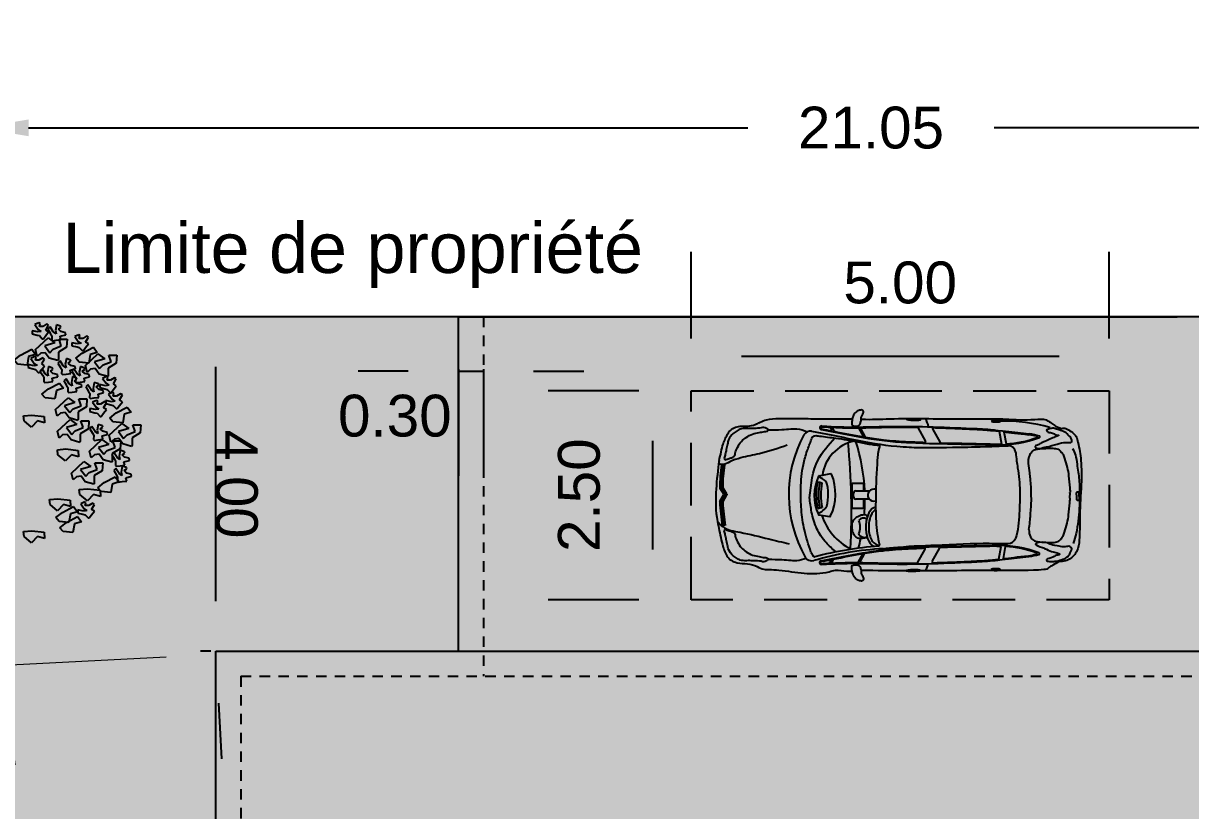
# Model space of a CAD drawing. Header units: millimetres. Extents: x 2334 to 13061, y 1687 to 13341.
# Drawn here: x 2342.43 to 2356.39, y 1722.69 to 1732.11 of the extents above; entities that cross this region are included whole.
import ezdxf

# ---------------------------------------------------------------- set-up
doc = ezdxf.new("R2010")
doc.units = ezdxf.units.MM
doc.linetypes.add('CACHE', pattern=[0.375, 0.25, -0.125])
for name, color, linetype in [('AUTOS', 250, 'Continuous'), ('Cotations Lot', 5, 'Continuous'), ('Espaces verts', 82, 'Continuous'), ('LimitesConstr', 1, 'Continuous'), ('LimitesLot', 5, 'Continuous'), ('Maison', 7, 'Continuous'), ('Stationnement', 7, 'Continuous'), ('Texte', 7, 'Continuous')]:
    doc.layers.add(name, color=color, linetype=linetype)
doc.styles.add('Ecriture', font='')
doc.styles.get("Standard").update_dxf_attribs({"font": 'arial.ttf'})
doc.styles.get('Ecriture').set_extended_font_data('NewsGoth BT')
doc.dimstyles.new('ISO-25', dxfattribs={"dimtxt": 2.5, "dimasz": 2.5, "dimexe": 1.25, "dimexo": 0.625, "dimtad": 1, "dimtxsty": 'Standard', "dimcen": 2.5, "dimadec": 0, "dimazin": 0, "dimtfac": 1, "dimtmove": 0, "dimatfit": 3, "dimfxl": 1, "dimarcsym": 0})
doc.dimstyles.new('Voirie', dxfattribs={"dimtxt": 0.8, "dimasz": 0.6, "dimexe": 0.18, "dimexo": 0.0625, "dimgap": 0, "dimtad": 0, "dimzin": 0, "dimdsep": 46, "dimtxsty": 'Ecriture', "dimcen": 0.04, "dimclrd": 256, "dimclre": 256, "dimclrt": 256, "dimaunit": 2, "dimadec": 3, "dimazin": 0, "dimtfac": 1, "dimtofl": 0, "dimtmove": 0, "dimatfit": 0, "dimfxl": 1, "dimtolj": 1, "dimtzin": 0, "dimlwd": -1, "dimarcsym": 0})

# ---------------------------------------------------------------- blocks, each defined once
blk = doc.blocks.new('*D1')
at = {"layer": 'Defpoints', "color": 0, "transparency": 16777216}
for p in [(2344.731, 1728.595), (2344.734, 1728.595), (2344.734, 1724.595)]:
    blk.add_point(p, dxfattribs=at)
at = {"layer": 'LimitesConstr', "lineweight": -2, "transparency": 16777216}
for p, q in [((2344.672, 1728.595), (2344.551, 1728.595)), ((2344.672, 1724.595), (2344.551, 1724.595))]:
    blk.add_line(p, q, dxfattribs=at)
at = {"layer": 'LimitesConstr', "transparency": 16777216}
blk.add_line((2344.731, 1725.195), (2344.731, 1727.995), dxfattribs=at)
for points in [[(2344.831, 1727.995), (2344.631, 1727.995), (2344.731, 1728.595)], [(2344.831, 1725.195), (2344.631, 1725.195), (2344.731, 1724.595)]]:
    blk.add_solid(points, dxfattribs=at)
at = {"layer": 'LimitesConstr', "transparency": 16777216, "insert": (2344.981, 1726.595), "char_height": 0.5, "attachment_point": 5, "rotation": 270, "style": 'Ecriture'}
blk.add_mtext('\\A1;4.00', dxfattribs=at)
blk = doc.blocks.new('*D3')
at = {"layer": 'Defpoints', "color": 0, "transparency": 16777216}
for p in [(2344.734, 1724.595), (2335.44, 1724.119), (2335.442, 1724.078)]:
    blk.add_point(p, dxfattribs=at)
at = {"layer": 'LimitesConstr', "color": 0, "lineweight": 9, "transparency": 16777216}
blk.add_line((2344.137, 1724.523), (2336.041, 1724.109), dxfattribs=at)
at = {"layer": 'LimitesConstr', "color": 0, "lineweight": -2, "transparency": 16777216}
for p, q in [((2344.766, 1723.971), (2344.8, 1723.306)), ((2335.472, 1723.495), (2335.506, 1722.83))]:
    blk.add_line(p, q, dxfattribs=at)
at = {"layer": 'LimitesConstr', "color": 0, "transparency": 16777216}
for points in [[(2344.132, 1724.623), (2344.142, 1724.424), (2344.737, 1724.554)], [(2336.036, 1724.209), (2336.046, 1724.009), (2335.442, 1724.078)]]:
    blk.add_solid(points, dxfattribs=at)
at = {"layer": 'LimitesConstr', "color": 0, "transparency": 16777216, "insert": (2341.68, 1723.446), "char_height": 0.5, "attachment_point": 5, "rotation": 2.9326}
blk.add_mtext('9.31', dxfattribs=at)
blk = doc.blocks.new('*D29')
at = {"layer": 'Defpoints', "color": 0, "transparency": 16777216}
for p in [(2355.419, 1728.122), (2350.419, 1727.711), (2355.419, 1727.711)]:
    blk.add_point(p, dxfattribs=at)
at = {"layer": 'Stationnement', "color": 0, "lineweight": -2, "transparency": 16777216}
for p, q in [((2350.419, 1728.336), (2350.419, 1729.372)), ((2355.419, 1728.336), (2355.419, 1729.372)), ((2351.019, 1728.122), (2354.819, 1728.122))]:
    blk.add_line(p, q, dxfattribs=at)
at = {"layer": 'Stationnement', "color": 0, "transparency": 16777216}
for points in [[(2351.019, 1728.222), (2351.019, 1728.022), (2350.419, 1728.122)], [(2354.819, 1728.222), (2354.819, 1728.022), (2355.419, 1728.122)]]:
    blk.add_solid(points, dxfattribs=at)
at = {"layer": 'Stationnement', "color": 0, "transparency": 16777216, "insert": (2352.919, 1729.002), "char_height": 0.5, "attachment_point": 5}
blk.add_mtext('5.00', dxfattribs=at)
blk = doc.blocks.new('*D30')
at = {"layer": 'Defpoints', "color": 0, "transparency": 16777216}
for p in [(2349.96, 1727.711), (2350.419, 1727.711), (2350.419, 1725.211)]:
    blk.add_point(p, dxfattribs=at)
at = {"layer": 'Stationnement', "color": 0, "lineweight": -2, "transparency": 16777216}
for p, q in [((2349.794, 1727.711), (2348.71, 1727.711)), ((2349.96, 1725.811), (2349.96, 1727.111)), ((2349.794, 1725.211), (2348.71, 1725.211))]:
    blk.add_line(p, q, dxfattribs=at)
at = {"layer": 'Stationnement', "color": 0, "transparency": 16777216}
for points in [[(2349.86, 1727.111), (2350.06, 1727.111), (2349.96, 1727.711)], [(2349.86, 1725.811), (2350.06, 1725.811), (2349.96, 1725.211)]]:
    blk.add_solid(points, dxfattribs=at)
at = {"layer": 'Stationnement', "color": 0, "transparency": 16777216, "insert": (2349.079, 1726.461), "char_height": 0.5, "attachment_point": 5, "rotation": 90}
blk.add_mtext('2.50', dxfattribs=at)
blk = doc.blocks.new('Citroen planta')
blk.add_arc((-3.183, -0.72), 0.00887, 252.2743, 284.294)
at = {"layer": 'AUTOS'}
for p, q in [((-2.995, 0.821), (-2.976, 0.777)), ((-2.971, 0.82), (-2.951, 0.772)), ((-2.658, 0.814), (-2.599, 0.706)), ((-2.637, 0.814), (-2.576, 0.702)), ((-1.946, 0.816), (-1.856, 0.652)), ((-1.771, 0.803), (-1.682, 0.639)), ((-0.975, 0.772), (-0.947, 0.619)), ((-0.92, 0.766), (-0.893, 0.621)), ((-3.148, 0.167), (-3.122, 0.162)), ((-3.129, 0.241), (-2.989, 0.266)), ((-3.122, 0.162), (-3.096, 0.157)), ((-4.317, -0.068), (-4.269, 0.015)), ((-4.269, 0.015), (-4.316, 0.089)), ((-4.299, -0.072), (-4.251, 0.011)), ((-4.252, 0.02), (-4.298, 0.094)), ((-4.281, -0.076), (-4.231, 0.011)), ((-4.231, 0.02), (-4.28, 0.099)), ((-2.717, -0.012), (-2.717, 0.032)), ((-2.69, 0.059), (-2.526, 0.059)), ((-3.12, -0.144), (-3.094, -0.139)), ((-2.528, -0.039), (-2.69, -0.039)), ((-3.146, -0.15), (-3.12, -0.144)), ((-3.132, -0.229), (-2.999, -0.246)), ((-2.662, -0.799), (-2.603, -0.691)), ((-2.641, -0.799), (-2.58, -0.687)), ((-1.95, -0.8), (-1.861, -0.636)), ((-1.776, -0.787), (-1.686, -0.623)), ((-0.979, -0.757), (-0.951, -0.604)), ((-0.924, -0.751), (-0.898, -0.606)), ((-2.999, -0.806), (-2.98, -0.762)), ((-2.976, -0.805), (-2.955, -0.757))]:
    blk.add_line(p, q, dxfattribs=at)
blk.add_lwpolyline([(-2.598, -0.039), (-2.598, -0.143, -0.414214), (-2.607, -0.152), (-2.724, -0.152, -0.414214), (-2.733, -0.143), (-2.733, 0.144, -0.414214), (-2.724, 0.153), (-2.607, 0.153, -0.414214), (-2.598, 0.144), (-2.598, 0.059)], format="xyb", dxfattribs=at)
for centre, radius, start, end in [((-2.052, 0.792), 0.234, 8.5013, 34.351), ((-0.929, -1.144), 2.039, 74.093, 90.7649), ((-2.002, 0.012), 1.491, 151.2771, 209.976), ((-3.232, 0.686), 0.0887, 80.9279, 151.2771), ((-3.097, 0.814), 0.0222, 88.3008, 259.2357), ((-3.097, 0.814), 0.0133, 88.3008, 259.2357), ((-1.954, 0.811), 0.00887, 28.6584, 89.0684), ((-1.763, 0.807), 0.00887, 88.3483, 208.6584), ((-0.968, 1.928), 1.318, 268.7216, 291.1082), ((-0.747, -0.172), 0.912, 76.0102, 81.876), ((-0.743, -0.162), 0.912, 74.1707, 81.876), ((-0.529, 0.705), 0.00887, 289.7506, 76.0102), ((-0.497, 0.707), 0.00887, 291.1082, 74.1707), ((-2.61, 0.179), 0.485, 101.8559, 171.8473), ((-12.158, -0.212), 9.416, 357.4342, 5.1596), ((-4.833, -0.042), 2.253, 2.5781, 17.9104), ((-1.864, 0.647), 0.00887, 266.386, 28.6584), ((3.478, 226.024), 225.458, 268.64295, 268.86254), ((-1.674, 0.643), 0.00887, 208.6584, 268.6906), ((3.478, 226.024), 225.449, 268.69062, 268.86254), ((-0.968, 1.928), 1.309, 268.7216, 270.9495), ((-0.968, 1.928), 1.309, 273.2953, 289.7506), ((-0.865, 0.511), 0.0887, 5.3633, 92.4336), ((-2.723, 0.101), 1.594, 170.1211, 180.2797), ((-2.723, 0.101), 1.577, 170.065, 180.0958), ((-2.723, 0.101), 1.559, 170.065, 179.9087), ((-2.631, 0.003), 0.555, 155.1563, 204.0455), ((-2.369, 0.013), 0.794, 168.826, 191.8488), ((-3.247, -0.067), 0.313, 49.4039, 69.9397), ((-2.369, 0.013), 0.767, 168.826, 191.8488), ((-3.127, 0.232), 0.00887, 99.8548, 155.1563), ((-2.369, 0.013), 0.74, 168.826, 191.8488), ((-3.556, 0.011), 0.537, 345.3645, 17.3344), ((-3.562, 0.022), 0.629, 335.2947, 22.2212), ((-2.987, 0.257), 0.00887, 22.2212, 99.8548), ((-4.308, 0.094), 0.00887, 180.2797, 212.0347), ((-4.291, 0.099), 0.00887, 180.0958, 212.0347), ((-4.273, 0.104), 0.00887, 179.9087, 212.0347), ((-4.259, 0.015), 0.00887, 330.0729, 32.0347), ((-4.238, 0.015), 0.00887, 330.0729, 32.0347), ((-2.69, 0.032), 0.0266, 90, 180), ((-4.309, -0.072), 0.00887, 150.0729, 183.6767), ((-0.763, 0.156), 3.562, 183.6767, 188.3238), ((-4.291, -0.076), 0.00887, 150.0729, 183.7634), ((-0.763, 0.156), 3.544, 183.7634, 188.3238), ((-4.273, -0.08), 0.00887, 150.0729, 183.8507), ((-0.763, 0.156), 3.526, 183.8507, 188.3238), ((-3.194, -0.031), 0.183, 285.462, 329.3051), ((-2.69, -0.012), 0.0266, 180, 270), ((-4.833, -0.042), 2.253, 355.341, 0.0844), ((-3.131, -0.22), 0.00887, 204.0455, 262.577), ((-2.443, -0.02), 0.687, 198.0974, 243.3215), ((-2.998, -0.237), 0.00887, 262.577, 335.2947), ((-2.595, -0.34), 0.0753, 62.2145, 141.1029), ((-2.821, -0.373), 0.185, 333.4848, 25.5347), ((-4.833, -0.042), 2.253, 344.97, 347.9791), ((-2.584, -0.413), 0.0837, 210.9723, 288.8446), ((-0.864, -0.481), 0.0887, 268.702, 340.8366), ((-2.168, -4.267), 3.64, 93.0239, 106.3405), ((-2.035, -5.226), 4.641, 94.7136, 104.294), ((-2.417, -0.592), 0.00887, 274.7136, 10.9875), ((-1.868, -0.632), 0.00887, 331.3416, 93.614), ((3.473, -226.008), 225.458, 91.13746, 91.35705), ((3.473, -226.008), 225.449, 91.13746, 91.30938), ((-0.973, -1.913), 1.318, 68.8918, 91.2784), ((-0.973, -1.913), 1.309, 89.0505, 91.2784), ((-0.973, -1.913), 1.309, 70.2494, 86.7047), ((-0.752, 0.187), 0.912, 278.124, 283.9898), ((-0.533, -0.689), 0.00887, 283.9898, 70.2494), ((-0.501, -0.692), 0.00887, 285.8293, 68.8918), ((-3.217, -0.689), 0.0887, 209.976, 286.3405), ((-3.101, -0.799), 0.0222, 100.7643, 271.6992), ((-3.101, -0.799), 0.0133, 100.7643, 271.6992), ((-1.958, -0.796), 0.00887, 270.9316, 331.3416), ((-2.056, -0.776), 0.234, 328.9862, 351.4987), ((-1.768, -0.792), 0.00887, 151.3416, 271.6517), ((-0.748, 0.177), 0.912, 278.124, 285.8293)]:
    blk.add_arc(centre, radius, start, end, dxfattribs=at)
blk.add_ellipse((-1.998, 0.91), major_axis=(-0.083, 0.0016), ratio=0.102782, dxfattribs=at)
for centre, major_axis, ratio, start_param, end_param in [((-2.47, 0.009), (0.0775, 0), 0.932272, 1.29458, 4.948947), ((-2.445, -0.374), (0, 0.239), 0.529672, 0.058485, 2.894188)]:
    blk.add_ellipse(centre, major_axis=major_axis, ratio=ratio, start_param=start_param, end_param=end_param, dxfattribs=at)
at = {"layer": 'AUTOS', "extrusion": (0, 0, -1)}
blk.add_ellipse((-2.003, -0.894), major_axis=(-0.083, -0.0016), ratio=0.102782, dxfattribs=at)
at = {"layer": 'AUTOS'}
for points, knots in [([(-2.733, 0.923), (-2.728, 0.937), (-2.717, 0.968), (-2.687, 1.007), (-2.648, 1.026), (-2.608, 1.031), (-2.594, 0.999), (-2.607, 0.969), (-2.629, 0.939), (-2.624, 0.91), (-2.631, 0.882), (-2.638, 0.855), (-2.665, 0.83), (-2.697, 0.833), (-2.741, 0.838), (-2.736, 0.883), (-2.734, 0.909), (-2.733, 0.923)], [0.0885943, 0.0885943, 0.0885943, 0.0885943, 0.1373899, 0.1989553, 0.2458559, 0.2904509, 0.3067594, 0.3537167, 0.3919221, 0.4272917, 0.447055, 0.4910496, 0.5184931, 0.5619515, 0.6001709, 0.6402891, 0.6890715, 0.6890715, 0.6890715, 0.6890715]), ([(-4.326, 0.423), (-4.316, 0.457), (-4.298, 0.522), (-4.284, 0.612), (-4.248, 0.685), (-4.221, 0.756), (-4.171, 0.799), (-4.117, 0.829), (-4.054, 0.834), (-3.976, 0.832), (-3.899, 0.848), (-3.829, 0.883), (-3.738, 0.923), (-3.541, 0.924), (-3.292, 0.924), (-2.999, 0.921), (-2.824, 0.922), (-2.733, 0.923)], [0, 0, 0, 0, 0.118823, 0.228347, 0.304709, 0.395218, 0.479661, 0.520666, 0.602694, 0.688012, 0.788383, 0.860898, 0.954729, 1.11959, 1.518327, 1.801929, 2.110556, 2.110556, 2.110556, 2.110556]), ([(-2.625, 0.917), (-2.622, 0.917), (-2.508, 0.912), (-2.255, 0.926), (-1.867, 0.924), (-1.478, 0.921), (-1.158, 0.922), (-0.856, 0.921), (-0.627, 0.9), (-0.446, 0.926), (-0.386, 0.895), (-0.351, 0.873), (-0.314, 0.842), (-0.271, 0.82), (-0.234, 0.803), (-0.195, 0.813), (-0.149, 0.792), (-0.098, 0.763), (-0.049, 0.709), (-0.018, 0.592), (0.012, 0.401), (0.01, 0.107), (-0.016, -0.198), (-0.009, -0.453), (-0.022, -0.615), (-0.066, -0.7), (-0.117, -0.751), (-0.182, -0.787), (-0.264, -0.781), (-0.323, -0.829), (-0.374, -0.85), (-0.406, -0.88), (-0.596, -0.896), (-0.79, -0.894), (-0.973, -0.893), (-0.995, -0.893)], [0.114046, 0.114046, 0.114046, 0.114046, 0.127519, 0.499235, 0.968453, 1.440308, 1.814622, 2.054514, 2.455224, 2.610949, 2.635875, 2.681833, 2.750323, 2.797084, 2.847368, 2.883024, 2.926275, 3.011124, 3.084414, 3.16311, 3.41524, 3.739789, 4.152943, 4.449449, 4.607544, 4.693588, 4.767288, 4.84799, 4.936972, 5.028501, 5.093159, 5.12765, 5.168553, 5.718196, 5.794044, 5.794044, 5.794044, 5.794044]), ([(-1.067, 0.895), (-1.061, 0.898), (-1.044, 0.908), (-1.011, 0.91), (-0.981, 0.909), (-0.963, 0.9), (-0.958, 0.896), (-0.956, 0.895)], [0, 0, 0, 0, 0.00281353, 0.00784005, 0.01287951, 0.01501274, 0.01570301, 0.01570301, 0.01570301, 0.01570301]), ([(-1.067, 0.895), (-1.061, 0.891), (-1.044, 0.882), (-1.011, 0.89), (-0.981, 0.881), (-0.963, 0.89), (-0.958, 0.894), (-0.956, 0.895)], [0, 0, 0, 0, 0.00281353, 0.00784005, 0.01287951, 0.01501274, 0.01570301, 0.01570301, 0.01570301, 0.01570301]), ([(-3.22, 0.673), (-3.217, 0.684), (-3.212, 0.701), (-3.196, 0.717), (-3.166, 0.722), (-3.077, 0.708), (-2.906, 0.689), (-2.702, 0.654), (-2.542, 0.62), (-2.456, 0.608), (-2.422, 0.608), (-2.402, 0.605), (-2.423, 0.528), (-2.442, 0.351), (-2.45, 0.056), (-2.455, -0.257), (-2.435, -0.45), (-2.413, -0.566), (-2.408, -0.59)], [0, 0, 0, 0, 0.038062, 0.057765, 0.075887, 0.136118, 0.360736, 0.660851, 0.833831, 0.919425, 0.944413, 0.95681, 0.976133, 1.15453, 1.659168, 1.908025, 2.226872, 2.308645, 2.308645, 2.308645, 2.308645]), ([(-3.218, 0.773), (-2.875, 0.719), (-2.566, 0.623), (-2.153, 0.59), (-2.082, 0.585), (-2.082, 0.585)], [0.0003636, 0.0003636, 0.0003636, 0.0003636, 0.134701, 0.134701, 0.1508358, 0.1508358, 0.1508358, 0.1508358]), ([(-3.101, 0.792), (-2.779, 0.731), (-2.434, 0.652), (-2.009, 0.637), (-1.935, 0.634), (-1.862, 0.629)], [0.0116221, 0.0116221, 0.0116221, 0.0116221, 0.1543947, 0.1543947, 0.1841997, 0.1841997, 0.1841997, 0.1841997]), ([(-3.096, 0.836), (-2.936, 0.825), (-2.688, 0.819), (-2.28, 0.833), (-1.815, 0.829), (-1.391, 0.811), (-1.127, 0.799), (-1.035, 0.789), (-0.614, 0.741)], [0.04998, 0.04998, 0.04998, 0.04998, 0.456658, 0.88886, 1.432548, 2.02833, 2.31987, 2.336539, 2.336539, 2.336539, 2.336539]), ([(-2.971, 0.82), (-2.914, 0.817), (-2.862, 0.815), (-2.759, 0.814), (-2.708, 0.813), (-2.658, 0.814)], [0.1630874, 0.1630874, 0.1630874, 0.1630874, 0.3282058, 0.3282058, 0.4985864, 0.4985864, 0.4985864, 0.4985864]), ([(-2.637, 0.814), (-2.591, 0.815), (-2.545, 0.816), (-2.395, 0.819), (-2.291, 0.821), (-2.11, 0.822), (-2.032, 0.821), (-1.954, 0.82)], [0.5222333, 0.5222333, 0.5222333, 0.5222333, 0.6789211, 0.6789211, 1.0296365, 1.0296365, 1.2940564, 1.2940564, 1.2940564, 1.2940564]), ([(-2.576, 0.702), (-2.505, 0.691), (-2.433, 0.68), (-2.26, 0.659), (-2.159, 0.651), (-1.993, 0.645), (-1.929, 0.643), (-1.865, 0.639)], [0.08651219, 0.08651219, 0.08651219, 0.08651219, 0.11635961, 0.11635961, 0.15763882, 0.15763882, 0.18372658, 0.18372658, 0.18372658, 0.18372658]), ([(-1.763, 0.816), (-1.696, 0.814), (-1.629, 0.812), (-1.485, 0.806), (-1.407, 0.803), (-1.268, 0.796), (-1.207, 0.794), (-1.122, 0.788), (-1.098, 0.786), (-0.975, 0.772)], [1.5086743, 1.5086743, 1.5086743, 1.5086743, 1.734954, 1.734954, 1.9977611, 1.9977611, 2.2072366, 2.2072366, 2.2879509, 2.2879509, 2.2879509, 2.2879509]), ([(-3.243, -0.022), (-3.226, 0.137), (-3.197, 0.409), (-3.016, 0.609), (-2.94, 0.692)], [0, 0, 0, 0, 0.5236809, 0.8940297, 0.8940297, 0.8940297, 0.8940297]), ([(-2.082, 0.585), (-2.043, 0.581), (-1.813, 0.574), (-1.469, 0.583), (-1.174, 0.586), (-0.869, 0.599)], [0.0364782, 0.0364782, 0.0364782, 0.0364782, 0.0534387, 0.1292772, 0.1736343, 0.1736343, 0.1736343, 0.1736343]), ([(-0.616, 0.462), (-0.612, 0.477), (-0.603, 0.508), (-0.568, 0.548), (-0.499, 0.565), (-0.421, 0.567), (-0.339, 0.571), (-0.271, 0.565), (-0.234, 0.527), (-0.207, 0.491), (-0.186, 0.427), (-0.161, 0.343), (-0.139, 0.226), (-0.135, 0.127), (-0.126, 0.061), (-0.127, 0.042), (-0.128, 0.041)], [0, 0, 0, 0, 0.051006, 0.109652, 0.169413, 0.283146, 0.376203, 0.448906, 0.503455, 0.546185, 0.600943, 0.729234, 0.842906, 1.005303, 1.062348, 1.067834, 1.067834, 1.067834, 1.067834]), ([(-0.097, 0.568), (-0.084, 0.541), (-0.056, 0.482), (-0.042, 0.352), (-0.011, 0.19), (-0.014, 0.013), (-0.014, -0.202), (-0.038, -0.389), (-0.073, -0.522), (-0.09, -0.57)], [0.0003357, 0.0003357, 0.0003357, 0.0003357, 0.0120881, 0.0270745, 0.0525606, 0.0788485, 0.0988506, 0.1397625, 0.1546131, 0.1546131, 0.1546131, 0.1546131]), ([(-4.326, 0.423), (-4.34, 0.309), (-4.367, 0.085), (-4.37, -0.218), (-4.317, -0.435), (-4.285, -0.591), (-4.251, -0.7), (-4.184, -0.777), (-4.094, -0.808), (-3.986, -0.809), (-3.878, -0.837), (-3.799, -0.884), (-3.708, -0.881), (-3.451, -0.9), (-3.177, -0.965), (-2.915, -0.878), (-2.822, -0.901), (-2.755, -0.903), (-2.734, -0.902)], [0, 0, 0, 0, 0.388807, 0.765455, 1.01322, 1.141907, 1.30735, 1.390473, 1.477778, 1.61655, 1.755196, 1.851534, 1.920565, 2.05458, 2.731843, 2.819344, 2.97386, 3.044752, 3.044752, 3.044752, 3.044752]), ([(-0.777, 0.519), (-0.77, 0.444), (-0.747, 0.298), (-0.719, 0.061), (-0.736, -0.222), (-0.747, -0.416), (-0.78, -0.51)], [0.0073838, 0.0073838, 0.0073838, 0.0073838, 0.0294007, 0.067193, 0.1037964, 0.1444788, 0.1444788, 0.1444788, 0.1444788]), ([(-0.619, -0.404), (-0.617, -0.435), (-0.613, -0.483), (-0.568, -0.536), (-0.499, -0.553), (-0.421, -0.555), (-0.339, -0.559), (-0.271, -0.553), (-0.234, -0.515), (-0.207, -0.479), (-0.186, -0.415), (-0.161, -0.331), (-0.139, -0.213), (-0.135, -0.114), (-0.125, -0.038), (-0.13, -0.006), (-0.126, 0.02), (-0.128, 0.041)], [0, 0, 0, 0, 0.102568, 0.161214, 0.220975, 0.334708, 0.427765, 0.500468, 0.555017, 0.597747, 0.652505, 0.780796, 0.894469, 1.056865, 1.11391, 1.156093, 1.160184, 1.160184, 1.160184, 1.160184]), ([(-2.554, -0.502), (-2.574, -0.505), (-2.607, -0.509), (-2.66, -0.515), (-2.7, -0.484), (-2.73, -0.435), (-2.734, -0.376), (-2.734, -0.314), (-2.697, -0.264), (-2.644, -0.23), (-2.584, -0.219), (-2.557, -0.236), (-2.551, -0.241)], [0, 0, 0, 0, 0.0697224, 0.1152553, 0.1718464, 0.228887, 0.3065165, 0.3695628, 0.4317857, 0.5044965, 0.584817, 0.6125638, 0.6125638, 0.6125638, 0.6125638]), ([(-2.449, -0.17), (-2.459, -0.171), (-2.474, -0.179), (-2.516, -0.233), (-2.538, -0.309), (-2.534, -0.441), (-2.52, -0.498), (-2.487, -0.554), (-2.472, -0.568), (-2.416, -0.6)], [0.058485, 0.058485, 0.058485, 0.058485, 0.595418, 0.595418, 1.615982, 1.615982, 2.403313, 2.403313, 2.894188, 2.894188, 2.894188, 2.894188]), ([(-4.346, -0.301), (-4.326, -0.326), (-4.258, -0.407), (-4.023, -0.44), (-3.765, -0.509), (-3.569, -0.554), (-3.487, -0.573)], [0.006523, 0.006523, 0.006523, 0.006523, 0.111758, 0.359136, 0.754402, 1.03756, 1.03756, 1.03756, 1.03756]), ([(-3.226, -0.672), (-3.222, -0.68), (-3.214, -0.695), (-3.206, -0.717), (-3.193, -0.726), (-3.187, -0.728), (-3.186, -0.728)], [0, 0, 0, 0, 0.03043159, 0.05630154, 0.07707664, 0.0801121, 0.0801121, 0.0801121, 0.0801121]), ([(-3.105, -0.777), (-2.783, -0.716), (-2.438, -0.637), (-2.013, -0.622), (-1.939, -0.619), (-1.866, -0.614)], [0.0116221, 0.0116221, 0.0116221, 0.0116221, 0.1543947, 0.1543947, 0.1841997, 0.1841997, 0.1841997, 0.1841997]), ([(-2.58, -0.687), (-2.509, -0.675), (-2.437, -0.665), (-2.264, -0.644), (-2.164, -0.636), (-1.998, -0.63), (-1.933, -0.627), (-1.869, -0.623)], [0.08651219, 0.08651219, 0.08651219, 0.08651219, 0.11635961, 0.11635961, 0.15763882, 0.15763882, 0.18372658, 0.18372658, 0.18372658, 0.18372658]), ([(-2.36, -0.632), (-2.31, -0.625), (-2.266, -0.622), (-2.013, -0.597), (-1.837, -0.594), (-1.429, -0.577), (-1.203, -0.563), (-1.006, -0.57), (-0.971, -0.567), (-0.866, -0.57)], [0.1070055, 0.1070055, 0.1070055, 0.1070055, 0.1399042, 0.1399042, 0.2098563, 0.2098563, 0.2979905, 0.2979905, 0.3093168, 0.3093168, 0.3093168, 0.3093168]), ([(-3.1, -0.821), (-2.941, -0.81), (-2.693, -0.803), (-2.284, -0.818), (-1.82, -0.814), (-1.396, -0.796), (-1.131, -0.783), (-1.039, -0.774), (-0.619, -0.726)], [0.04998, 0.04998, 0.04998, 0.04998, 0.456658, 0.88886, 1.432548, 2.02833, 2.31987, 2.336539, 2.336539, 2.336539, 2.336539]), ([(-2.976, -0.805), (-2.919, -0.802), (-2.866, -0.8), (-2.763, -0.798), (-2.713, -0.798), (-2.662, -0.799)], [0.1630874, 0.1630874, 0.1630874, 0.1630874, 0.3282058, 0.3282058, 0.4985864, 0.4985864, 0.4985864, 0.4985864]), ([(-2.734, -0.902), (-2.731, -0.92), (-2.72, -0.956), (-2.687, -0.998), (-2.648, -1.017), (-2.608, -1.023), (-2.594, -0.99), (-2.607, -0.96), (-2.629, -0.931), (-2.624, -0.902), (-2.631, -0.873), (-2.638, -0.847), (-2.665, -0.822), (-2.697, -0.824), (-2.741, -0.829), (-2.737, -0.869), (-2.735, -0.892), (-2.734, -0.902)], [0.0739443, 0.0739443, 0.0739443, 0.0739443, 0.1373899, 0.1989553, 0.2458559, 0.2904509, 0.3067594, 0.3537167, 0.3919221, 0.4272917, 0.447055, 0.4910496, 0.5184931, 0.5619515, 0.6001709, 0.6402891, 0.6746905, 0.6746905, 0.6746905, 0.6746905]), ([(-2.641, -0.799), (-2.595, -0.799), (-2.549, -0.8), (-2.399, -0.804), (-2.296, -0.806), (-2.114, -0.807), (-2.036, -0.806), (-1.958, -0.805)], [0.5222333, 0.5222333, 0.5222333, 0.5222333, 0.6789211, 0.6789211, 1.0296365, 1.0296365, 1.2940564, 1.2940564, 1.2940564, 1.2940564]), ([(-1.768, -0.8), (-1.701, -0.799), (-1.634, -0.796), (-1.489, -0.791), (-1.412, -0.787), (-1.273, -0.781), (-1.211, -0.778), (-1.126, -0.773), (-1.102, -0.771), (-0.979, -0.757)], [1.5086743, 1.5086743, 1.5086743, 1.5086743, 1.734954, 1.734954, 1.9977611, 1.9977611, 2.2072366, 2.2072366, 2.2879509, 2.2879509, 2.2879509, 2.2879509]), ([(-1.071, -0.879), (-1.065, -0.876), (-1.048, -0.866), (-1.016, -0.874), (-0.985, -0.865), (-0.968, -0.875), (-0.962, -0.878), (-0.961, -0.879)], [0, 0, 0, 0, 0.00281353, 0.00784005, 0.01287951, 0.01501274, 0.01570301, 0.01570301, 0.01570301, 0.01570301]), ([(-1.071, -0.879), (-1.065, -0.883), (-1.048, -0.893), (-1.016, -0.895), (-0.985, -0.894), (-0.968, -0.884), (-0.962, -0.88), (-0.961, -0.879)], [0, 0, 0, 0, 0.00281353, 0.00784005, 0.01287951, 0.01501274, 0.01570301, 0.01570301, 0.01570301, 0.01570301])]:
    blk.add_open_spline(points, degree=3, knots=knots, dxfattribs=at)
for points in [[(-4.264, 0.45), (-4.251, 0.497), (-4.239, 0.553), (-4.224, 0.618), (-4.212, 0.671), (-4.155, 0.746), (-4.109, 0.779), (-4.058, 0.802), (-3.977, 0.805), (-3.904, 0.807), (-3.823, 0.813), (-3.788, 0.818), (-3.76, 0.806), (-3.738, 0.786), (-3.748, 0.775), (-3.781, 0.768), (-3.845, 0.757), (-3.925, 0.738), (-4, 0.699), (-4.058, 0.651), (-4.105, 0.58), (-4.132, 0.509), (-4.138, 0.483), (-4.151, 0.469), (-4.184, 0.453), (-4.23, 0.439), (-4.254, 0.432), (-4.264, 0.45)], [(-3.736, 0.788), (-3.573, 0.793), (-3.467, 0.8), (-3.394, 0.802), (-3.271, 0.765)], [(-0.392, 0.793), (-0.407, 0.784), (-0.401, 0.771), (-0.376, 0.759), (-0.324, 0.745), (-0.277, 0.727), (-0.261, 0.723), (-0.272, 0.717), (-0.308, 0.704), (-0.362, 0.68), (-0.427, 0.65), (-0.481, 0.626), (-0.517, 0.606), (-0.542, 0.597), (-0.544, 0.588), (-0.534, 0.574), (-0.447, 0.578), (-0.407, 0.585), (-0.282, 0.619), (-0.168, 0.637), (-0.107, 0.648), (-0.112, 0.686), (-0.14, 0.719), (-0.188, 0.762), (-0.262, 0.788), (-0.313, 0.806), (-0.364, 0.804), (-0.405, 0.791)], [(-3.509, 0.605), (-3.843, 0.504), (-4.066, 0.454), (-4.195, 0.407), (-4.278, 0.375), (-4.331, 0.381)], [(-3.226, -0.672), (-3.305, -0.408), (-3.341, -0.164), (-3.348, 0.086), (-3.317, 0.373), (-3.271, 0.537), (-3.22, 0.673)], [(-0.594, 0.111), (-0.602, 0.204), (-0.609, 0.274), (-0.623, 0.387), (-0.621, 0.448), (-0.616, 0.462)], [(-0.619, -0.404), (-0.607, -0.31), (-0.594, -0.137), (-0.59, -0.062), (-0.592, 0.056), (-0.594, 0.111)], [(-0.02, 0.03), (-0.024, 0.046), (-0.035, 0.048), (-0.044, 0.044), (-0.048, 0.034), (-0.047, 0), (-0.047, -0.029), (-0.044, -0.048), (-0.039, -0.055), (-0.026, -0.056), (-0.02, -0.048), (-0.019, -0.033), (-0.02, 0.03)], [(-4.264, -0.42), (-4.251, -0.467), (-4.239, -0.523), (-4.224, -0.589), (-4.212, -0.641), (-4.155, -0.716), (-4.109, -0.749), (-4.058, -0.772), (-3.977, -0.775), (-3.904, -0.778), (-3.823, -0.783), (-3.788, -0.789), (-3.76, -0.776), (-3.738, -0.756), (-3.748, -0.745), (-3.781, -0.738), (-3.845, -0.727), (-3.925, -0.708), (-4, -0.67), (-4.058, -0.622), (-4.105, -0.55), (-4.132, -0.479), (-4.138, -0.453), (-4.151, -0.439), (-4.184, -0.423), (-4.23, -0.409), (-4.254, -0.402), (-4.264, -0.42)], [(-0.402, -0.758), (-0.407, -0.765), (-0.404, -0.776), (-0.387, -0.783), (-0.335, -0.785), (-0.286, -0.78), (-0.215, -0.759), (-0.154, -0.724), (-0.124, -0.683), (-0.11, -0.649), (-0.108, -0.623), (-0.129, -0.606), (-0.185, -0.609), (-0.258, -0.602), (-0.354, -0.583), (-0.421, -0.559), (-0.54, -0.577), (-0.458, -0.618), (-0.408, -0.639), (-0.33, -0.671), (-0.261, -0.69), (-0.249, -0.699), (-0.274, -0.708), (-0.315, -0.724), (-0.396, -0.755), (-0.403, -0.757)], [(-3.736, -0.758), (-3.573, -0.763), (-3.467, -0.771), (-3.394, -0.772), (-3.286, -0.744)]]:
    blk.add_spline(points, degree=3, dxfattribs=at)
for points in [[(-3.099, 0.801), (-3.058, 0.793), (-3.017, 0.785), (-2.976, 0.777)], [(-3.097, 0.827), (-3.061, 0.825), (-3.027, 0.823), (-2.995, 0.821)], [(-2.951, 0.772), (-2.836, 0.75), (-2.718, 0.726), (-2.599, 0.706)], [(-0.92, 0.766), (-0.848, 0.758), (-0.751, 0.747), (-0.619, 0.731)], [(-2.955, -0.757), (-2.84, -0.734), (-2.723, -0.711), (-2.603, -0.691)], [(-3.104, -0.786), (-3.063, -0.778), (-3.022, -0.77), (-2.98, -0.762)], [(-3.101, -0.812), (-3.065, -0.809), (-3.031, -0.807), (-2.999, -0.806)], [(-0.924, -0.751), (-0.852, -0.743), (-0.755, -0.731), (-0.623, -0.716)], [(-2.626, -0.894), (-2.625, -0.894), (-2.623, -0.894), (-2.622, -0.894)], [(-2.085, -0.897), (-2.264, -0.896), (-2.443, -0.895), (-2.622, -0.894)], [(-1.033, -0.893), (-1.329, -0.894), (-1.63, -0.897), (-1.93, -0.897)]]:
    blk.add_open_spline(points, degree=3, dxfattribs=at)
at = {"layer": 'AUTOS', "end_tangent": (0.131085, 0.991371)}
blk.add_spline([(-2.93, -0.668), (-3.046, -0.559), (-3.155, -0.393), (-3.218, -0.194), (-3.243, -0.022)], degree=3, dxfattribs=at)
blk = doc.blocks.new('*D35')
at = {"layer": 'Cotations Lot', "color": 0, "lineweight": -2, "transparency": 16777216}
for p, q in [((2341.892, 1729.22), (2341.892, 1732.105)), ((2362.942, 1729.22), (2362.942, 1732.105)), ((2342.492, 1730.855), (2351.095, 1730.855)), ((2362.342, 1730.855), (2354.045, 1730.855))]:
    blk.add_line(p, q, dxfattribs=at)
at = {"layer": 'Cotations Lot', "color": 0, "transparency": 16777216}
for points in [[(2342.492, 1730.955), (2342.492, 1730.755), (2341.892, 1730.855)], [(2362.342, 1730.955), (2362.342, 1730.755), (2362.942, 1730.855)]]:
    blk.add_solid(points, dxfattribs=at)
at = {"layer": 'Defpoints', "color": 0, "transparency": 16777216}
for p in [(2341.892, 1730.855), (2341.892, 1728.595), (2362.942, 1728.595)]:
    blk.add_point(p, dxfattribs=at)
at = {"layer": 'Cotations Lot', "color": 0, "transparency": 16777216, "insert": (2352.57, 1730.855), "char_height": 0.5, "attachment_point": 5}
blk.add_mtext('21.05', dxfattribs=at)
blk = doc.blocks.new('BRANCHO1', base_point=(16.66, 36.12))
for p, q in [((16.573, 36.1498), (16.6363, 36.2083)), ((16.6707, 36.1837), (16.619, 36.1683)), ((16.619, 36.1683), (16.6449, 36.1344)), ((16.6363, 36.2083), (16.6707, 36.1837)), ((16.6449, 36.1344), (16.6622, 36.1529)), ((16.6622, 36.1529), (16.7024, 36.1683)), ((16.7283, 36.1621), (16.688, 36.1375)), ((16.7024, 36.1683), (16.6909, 36.2022)), ((16.6909, 36.2022), (16.7311, 36.2022)), ((16.7311, 36.2022), (16.7283, 36.1621)), ((16.5817, 36.1159), (16.573, 36.1498)), ((16.5989, 36.1313), (16.5817, 36.1159)), ((16.6219, 36.1344), (16.5989, 36.1313)), ((16.642, 36.1067), (16.6219, 36.1344)), ((16.6851, 36.0944), (16.642, 36.1067)), ((16.688, 36.1005), (16.6851, 36.0944)), ((16.688, 36.1375), (16.688, 36.1005))]:
    blk.add_line(p, q)
blk = doc.blocks.new('BRANCHO2', base_point=(16.83, 36.07))
for p, q in [((16.7826, 36.0972), (16.8244, 36.1012)), ((16.7857, 36.0721), (16.7826, 36.0972)), ((16.8244, 36.1012), (16.8867, 36.0942)), ((16.8867, 36.0942), (16.8887, 36.0624)), ((16.8235, 36.041), (16.7857, 36.0721)), ((16.8534, 36.0726), (16.8235, 36.041)), ((16.8887, 36.0624), (16.8534, 36.0726))]:
    blk.add_line(p, q)
blk = doc.blocks.new('BRANCHO3', base_point=(16.71, 35.96))
for p, q in [((16.6899, 36.0349), (16.6698, 36.0256)), ((16.6956, 36.0318), (16.6899, 36.0349)), ((16.6554, 35.9949), (16.6554, 35.9795)), ((16.6841, 35.9887), (16.6554, 35.9949)), ((16.6554, 35.9795), (16.6812, 35.9733)), ((16.6698, 36.0256), (16.687, 36.001)), ((16.7014, 35.9918), (16.6841, 35.9887)), ((16.687, 36.001), (16.7014, 35.9918)), ((16.6927, 36.0165), (16.6956, 36.0318)), ((16.71, 36.0165), (16.6927, 36.0165)), ((16.7301, 36.0288), (16.71, 36.0165)), ((16.7243, 35.9979), (16.7387, 36.0226)), ((16.7387, 35.9887), (16.7243, 35.9979)), ((16.7243, 35.9702), (16.7387, 35.9887)), ((16.7387, 36.0226), (16.7301, 36.0288)), ((16.6812, 35.9733), (16.6927, 35.9702)), ((16.6927, 35.9702), (16.7071, 35.9548)), ((16.7071, 35.9548), (16.7128, 35.9548)), ((16.7128, 35.9548), (16.7243, 35.9702))]:
    blk.add_line(p, q)
blk = doc.blocks.new('*D42')
at = {"layer": 'Defpoints', "color": 0, "transparency": 16777216}
for p in [(2347.634, 1728.595), (2347.934, 1728.595), (2347.934, 1727.943)]:
    blk.add_point(p, dxfattribs=at)
at = {"layer": 'LimitesConstr', "color": 0, "lineweight": -2, "transparency": 16777216}
for p, q in [((2347.034, 1727.943), (2346.434, 1727.943)), ((2347.634, 1727.97), (2347.634, 1726.693)), ((2347.634, 1727.943), (2347.934, 1727.943)), ((2347.934, 1727.97), (2347.934, 1726.693)), ((2348.534, 1727.943), (2349.134, 1727.943))]:
    blk.add_line(p, q, dxfattribs=at)
at = {"layer": 'LimitesConstr', "color": 0, "transparency": 16777216}
for points in [[(2347.034, 1728.043), (2347.034, 1727.843), (2347.634, 1727.943)], [(2348.534, 1728.043), (2348.534, 1727.843), (2347.934, 1727.943)]]:
    blk.add_solid(points, dxfattribs=at)
at = {"layer": 'LimitesConstr', "color": 0, "transparency": 16777216, "insert": (2346.874, 1727.409), "char_height": 0.5, "attachment_point": 5}
blk.add_mtext('0.30', dxfattribs=at)

msp = doc.modelspace()

# ---------------------------------------------------------------- hatches: boundary and pattern name
at = {"layer": 'Espaces verts', "transparency": 33554508}
h = msp.add_hatch(color=256, dxfattribs=at)
h.dxf.hatch_style = 1
h.paths.add_polyline_path([(2339.182, 1725.515), (2340.11, 1705.387), (2360.08, 1707.676), (2359.453, 1713.693), (2360.382, 1713.792), (2359.934, 1717.995), (2356.734, 1717.995), (2356.734, 1715.495), (2348.234, 1715.495), (2348.234, 1717.995), (2344.734, 1717.995), (2344.734, 1724.595), (2347.634, 1724.595), (2347.634, 1728.595), (2341.892, 1728.595)])
at = {"layer": 'Maison', "true_color": 0x991b1e, "transparency": 33554508}
h = msp.add_hatch(color=244, dxfattribs=at)
h.dxf.hatch_style = 1
h.paths.add_polyline_path([(2360.234, 1724.595), (2344.734, 1724.595), (2344.734, 1721.295), (2360.234, 1721.295)])
h.paths.add_polyline_path([(2360.234, 1721.295), (2344.734, 1721.295), (2344.734, 1717.995), (2348.234, 1717.995), (2348.234, 1715.495), (2356.734, 1715.495), (2356.734, 1717.995), (2360.234, 1717.995)])
h.paths.add_polyline_path([(2356.734, 1728.595), (2347.634, 1728.595), (2347.634, 1724.595), (2356.734, 1724.595)])
h.paths.add_polyline_path([(2363.386, 1724.295), (2360.234, 1724.295), (2360.234, 1718.295), (2364.005, 1718.295)])

# ---------------------------------------------------------------- linework, layer by layer
at = {"layer": 'LimitesLot'}
msp.add_line((2362.942, 1728.595), (2341.892, 1728.595), dxfattribs=at)
at = {"layer": 'Maison'}
for p, q in [((2347.634, 1728.595), (2356.234, 1728.595)), ((2347.634, 1724.595), (2347.634, 1728.595)), ((2344.734, 1717.995), (2344.734, 1724.595)), ((2344.734, 1724.595), (2360.234, 1724.595))]:
    msp.add_line(p, q, dxfattribs=at)
at = {"layer": 'Maison', "linetype": 'CACHE', "ltscale": 0.5, "transparency": 33554636}
for p, q in [((2347.934, 1728.595), (2347.934, 1724.295)), ((2345.031, 1724.295), (2359.934, 1724.295)), ((2345.031, 1724.295), (2345.031, 1718.295))]:
    msp.add_line(p, q, dxfattribs=at)
at = {"layer": 'Stationnement', "linetype": 'CACHE', "ltscale": 3, "transparency": 33554636}
for p, q in [((2350.419, 1725.211), (2350.419, 1727.711)), ((2350.419, 1727.711), (2355.419, 1727.711)), ((2355.419, 1727.711), (2355.419, 1725.211)), ((2355.419, 1725.211), (2350.419, 1725.211))]:
    msp.add_line(p, q, dxfattribs=at)

# ---------------------------------------------------------------- block references
at = {"transparency": 33554636}
msp.add_blockref('Citroen planta', (2355.078, 1726.453), dxfattribs=at)
at = {"layer": 'Espaces verts', "transparency": 33554636, "xscale": 2.383188453260405, "yscale": 2.383188453260405, "zscale": 2.383188453260405}
for name, p in [('BRANCHO3', (2342.664, 1728.345)), ('BRANCHO1', (2342.783, 1728.131)), ('BRANCHO3', (2343.141, 1728.202)), ('BRANCHO1', (2343.379, 1727.94)), ('BRANCHO3', (2342.616, 1727.94)), ('BRANCHO3', (2343.474, 1727.702)), ('BRANCHO1', (2343.021, 1727.416)), ('BRANCHO3', (2343.355, 1727.416)), ('BRANCHO3', (2343.546, 1727.511)), ('BRANCHO2', (2342.545, 1727.345)), ('BRANCHO1', (2343.045, 1727.154)), ('BRANCHO1', (2343.665, 1727.106)), ('BRANCHO1', (2343.427, 1726.916)), ('BRANCHO2', (2342.95, 1726.939)), ('BRANCHO1', (2343.212, 1726.653)), ('BRANCHO2', (2343.212, 1726.463)), ('BRANCHO2', (2342.855, 1726.344)), ('BRANCHO3', (2343.212, 1726.201)), ('BRANCHO2', (2342.545, 1725.962))]:
    msp.add_blockref(name, p, dxfattribs=at)
at = {"layer": 'Espaces verts', "transparency": 33554636}
for name, p, xscale, yscale, zscale, rotation in [('BRANCHO3', (2342.783, 1728.322), 2.383188453260406, 2.383188453260406, 2.383188453260406, 315.0000000000102), ('BRANCHO2', (2342.45, 1728.083), 2.383188453260404, 2.383188453260404, 2.383188453260404, 33.69006752598447), ('BRANCHO2', (2343.188, 1728.107), 2.383188453260404, 2.383188453260404, 2.383188453260404, 33.69006752598447), ('BRANCHO3', (2342.688, 1727.821), 2.383188453260406, 2.383188453260406, 2.383188453260406, 315.0000000000102), ('BRANCHO3', (2342.902, 1727.917), 2.383188453260406, 2.383188453260406, 2.383188453260406, 315.0000000000102), ('BRANCHO3', (2343.069, 1727.821), 2.383188453260406, 2.383188453260406, 2.383188453260406, 315.0000000000102), ('BRANCHO3', (2342.974, 1727.702), 2.383188453260406, 2.383188453260406, 2.383188453260406, 315.0000000000102), ('BRANCHO2', (2342.783, 1727.678), 2.383188453260404, 2.383188453260404, 2.383188453260404, 33.69006752598447), ('BRANCHO3', (2343.236, 1727.631), 2.383188453260406, 2.383188453260406, 2.383188453260406, 315.0000000000102), ('BRANCHO2', (2343.593, 1727.392), 2.383188453260404, 2.383188453260404, 2.383188453260404, 33.69006752598447), ('BRANCHO3', (2343.284, 1727.13), 2.383188453260406, 2.383188453260406, 2.383188453260406, 315.0000000000102), ('BRANCHO3', (2343.546, 1726.82), 2.383188453260406, 2.383188453260406, 2.383188453260406, 315.0000000000102), ('BRANCHO3', (2343.57, 1726.63), 2.383188453260406, 2.383188453260406, 2.383188453260406, 315.0000000000102), ('BRANCHO2', (2343.45, 1726.558), 2.383188453260404, 2.383188453260404, 2.383188453260404, 33.69006752598447), ('BRANCHO2', (2342.95, 1726.201), 2.383188453260404, 2.383188453260404, 2.383188453260404, 33.69006752598447), ('BRANCHO2', (2342.998, 1726.081), 2.383188453260404, 2.383188453260404, 2.383188453260404, 33.69006752598447)]:
    msp.add_blockref(name, p, dxfattribs=dict(at, xscale=xscale, yscale=yscale, zscale=zscale, rotation=rotation))

# ---------------------------------------------------------------- texts
at = {"layer": 'Texte', "insert": (2342.901, 1729.719), "char_height": 0.6, "attachment_point": 1}
msp.add_mtext_dynamic_manual_height_columns('Limite de propriété', width=14.37275, gutter_width=12.5, heights=[2.279], dxfattribs=at)

# ---------------------------------------------------------------- dimensions: what is measured, and where the dimension line sits
at = {"layer": 'Cotations Lot', "transparency": 33554636}
dim = msp.add_linear_dim(base=(2341.892, 1730.855), p1=(2362.942, 1728.595), p2=(2341.892, 1728.595), dimstyle='ISO-25', override={"dimtxt": 0.5, "dimasz": 0.6, "dimzin": 0, "dimdsep": 46, "dimtmove": 2}, dxfattribs=at)
dim.commit()
dim.dimension.update_dxf_attribs({"geometry": '*D35', "text_midpoint": (2352.57, 1730.855), "dimtype": 160})
at = {"layer": 'LimitesConstr'}
for base, p2, angle, dimstyle, override, picture, middle, dimtype in [((2344.731, 1728.595), (2344.734, 1728.595), 90, 'Voirie', {"dimtxt": 0.5, "dimtad": 1}, '*D1', (2344.731, 1726.595), 160), ((2335.442, 1724.078), (2335.44, 1724.119), 182.9326, 'ISO-25', {"dimtxt": 0.5, "dimasz": 0.6, "dimdsep": 46, "dimtmove": 2, "dimlwd": 9}, '*D3', (2341.68, 1723.446), 161)]:
    dim = msp.add_linear_dim(base=base, p1=(2344.734, 1724.595), p2=p2, angle=angle, dimstyle=dimstyle, override=override, dxfattribs=at)
    dim.commit()
    dim.dimension.update_dxf_attribs({"geometry": picture, "text_midpoint": middle, "dimtype": dimtype})
at = {"layer": 'LimitesConstr', "transparency": 33554636}
dim = msp.add_linear_dim(base=(2347.934, 1727.943), p1=(2347.634, 1728.595), p2=(2347.934, 1728.595), dimstyle='ISO-25', override={"dimtxt": 0.5, "dimasz": 0.6, "dimzin": 0, "dimdsep": 46, "dimtmove": 2}, dxfattribs=at)
dim.commit()
dim.dimension.update_dxf_attribs({"geometry": '*D42', "text_midpoint": (2346.874, 1727.409), "dimtype": 160})
at = {"layer": 'Stationnement', "transparency": 33554636}
dim = msp.add_linear_dim(base=(2355.419, 1728.122), p1=(2350.419, 1727.711), p2=(2355.419, 1727.711), dimstyle='ISO-25', override={"dimtxt": 0.5, "dimasz": 0.6, "dimzin": 0, "dimdsep": 46}, dxfattribs=at)
dim.commit()
dim.dimension.update_dxf_attribs({"geometry": '*D29', "text_midpoint": (2352.919, 1728.122), "dimtype": 160})
dim = msp.add_linear_dim(base=(2349.96, 1727.711), p1=(2350.419, 1725.211), p2=(2350.419, 1727.711), angle=90, dimstyle='ISO-25', override={"dimtxt": 0.5, "dimasz": 0.6, "dimzin": 0, "dimdsep": 46}, dxfattribs=at)
dim.commit()
dim.dimension.update_dxf_attribs({"geometry": '*D30', "text_midpoint": (2349.96, 1726.461), "dimtype": 160})

doc.saveas('drawing.dxf')
